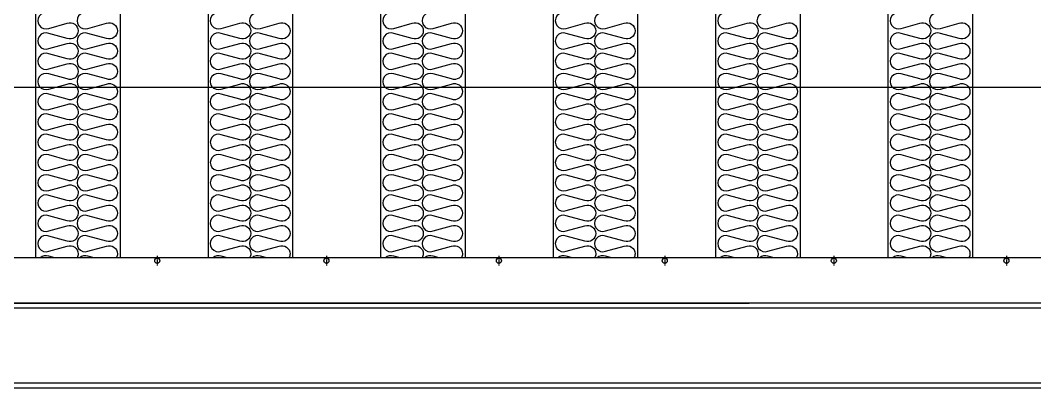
# Model space of a CAD drawing. Header units: millimetres. Extents: x 1723 to 33835, y 1764 to 24472.
# Drawn here: x 7141 to 8941, y 9421 to 10073 of the extents above; entities that cross this region are included whole.
import ezdxf

# ---------------------------------------------------------------- set-up
doc = ezdxf.new("R2010")
doc.units = ezdxf.units.MM
doc.linetypes.add('CENTER', pattern=[2, 1.25, -0.25, 0.25, -0.25])
doc.linetypes.add('HIDDEN', pattern=[0.375, 0.25, -0.125])
for name, color, linetype in [('center', 1, 'CENTER'), ('SMS', 220, 'Continuous'), ('냉각탑', 4, 'Continuous'), ('냉각탑_찬넬방진', 1, 'Continuous')]:
    doc.layers.add(name, color=color, linetype=linetype)

# ---------------------------------------------------------------- blocks, each defined once
blk = doc.blocks.new('3')
at = {"color": 7}
for p, q in [((7168.4, 13129.5), (7168.4, 9651.5)), ((7318.4, 13129.5), (7318.4, 9651.5)), ((7474.4, 13129.5), (7474.4, 9651.5)), ((7624.4, 13129.5), (7624.4, 9651.5)), ((7780.4, 13129.5), (7780.4, 9651.5)), ((7930.4, 13129.5), (7930.4, 9651.5)), ((8086.4, 13129.5), (8086.4, 9651.5)), ((8236.4, 13129.5), (8236.4, 9651.5)), ((8374.4, 13129.5), (8374.4, 9651.5)), ((8524.4, 13129.5), (8524.4, 9651.5)), ((8680.4, 13129.5), (8680.4, 9651.5)), ((8830.4, 13129.5), (8830.4, 9651.5)), ((9334.4, 9651.5), (5134.4, 9651.5)), ((5134.4, 9571.5), (7889.4, 9571.5))]:
    blk.add_line(p, q, dxfattribs=at)
for p, q in [((5178.4, 9954.5), (9334.4, 9954.5)), ((9334.4, 9571.5), (5134.4, 9571.5)), ((5134.4, 9571.5), (7889.4, 9571.5)), ((9334.4, 9571.5), (5178.4, 9571.5)), ((7233.4, 9571.5), (6335.4, 9571.5)), ((9334.4, 9571.5), (7235.4, 9571.5))]:
    blk.add_line(p, q)
at = {"ltscale": 500, "elevation": 0}
blk.add_lwpolyline([(5134.4, 13171.5), (9334.4, 13171.5), (9334.4, 9571.5), (5134.4, 9571.5)], close=True, dxfattribs=at)
for centre in [(7384.4, 9646.5), (7684.4, 9646.5), (7990.4, 9646.5), (8284.4, 9646.5), (8584.4, 9646.5), (8890.4, 9646.5)]:
    blk.add_circle(centre, 4.5)
at = {"layer": 'center'}
for p, q in [((7384.4, 9655), (7384.4, 9638)), ((7684.4, 9655), (7684.4, 9638)), ((7990.4, 9655), (7990.4, 9638)), ((8284.4, 9655), (8284.4, 9638)), ((8584.4, 9655), (8584.4, 9638)), ((8890.4, 9655), (8890.4, 9638))]:
    blk.add_line(p, q, dxfattribs=at)
at = {"layer": 'SMS', "color": 5, "elevation": 0}
for points in [[(7191.8, 10085.4, 1.449198), (7191.8, 10058.5), (7224.7, 10067.4, -0.524856), (7244.2, 10054, -0.524856), (7224.7, 10040.6), (7191.8, 10049.5, 1.449198), (7191.8, 10022.6), (7224.7, 10031.5, -0.524856), (7244.2, 10018.1, -0.524856), (7224.7, 10004.7), (7191.8, 10013.6, 1.449198), (7191.8, 9986.7), (7224.7, 9995.6, -0.524856), (7244.2, 9982.2, -0.524856), (7224.7, 9968.8), (7191.8, 9977.7, 1.449198), (7191.8, 9950.8), (7224.7, 9959.7, -0.524856), (7244.2, 9946.3, -0.524856), (7224.7, 9932.9), (7191.8, 9941.8, 1.449198), (7191.8, 9914.9), (7224.7, 9923.8, -0.524856), (7244.2, 9910.4, -0.524856), (7224.7, 9896.9), (7191.8, 9905.9, 1.449198), (7191.8, 9879), (7224.7, 9887.9, -0.524856), (7244.2, 9874.5, -0.524856), (7224.7, 9861), (7191.8, 9869.9, 1.449198), (7191.8, 9843.1), (7224.7, 9852, -0.524856), (7244.2, 9838.6, -0.524856), (7224.7, 9825.1), (7191.8, 9834, 1.449198), (7191.8, 9807.2), (7224.7, 9816.1, -0.524856), (7244.2, 9802.6, -0.524856), (7224.7, 9789.2), (7191.8, 9798.1, 1.449198), (7191.8, 9771.3), (7224.7, 9780.2, -0.524856), (7244.2, 9766.7, -0.524856), (7224.7, 9753.3), (7191.8, 9762.2, 1.449198), (7191.8, 9735.4), (7224.7, 9744.3, -0.524856), (7244.2, 9730.8, -0.524856), (7224.7, 9717.4), (7191.8, 9726.3, 1.449198), (7191.8, 9699.4), (7224.7, 9708.3, -0.524856), (7244.2, 9694.9, -0.524856), (7224.7, 9681.5), (7191.8, 9690.4, 1.449198), (7191.8, 9663.5), (7224.7, 9672.4, -0.524856), (7244.2, 9659, -0.1385), (7242.1, 9651.5, -0.1385)], [(7261.5, 10085.4, 1.449198), (7261.5, 10058.5), (7294.4, 10067.4, -0.524856), (7313.8, 10054, -0.524856), (7294.4, 10040.6), (7261.5, 10049.5, 1.449198), (7261.5, 10022.6), (7294.4, 10031.5, -0.524856), (7313.8, 10018.1, -0.524856), (7294.4, 10004.7), (7261.5, 10013.6, 1.449198), (7261.5, 9986.7), (7294.4, 9995.6, -0.524856), (7313.8, 9982.2, -0.524856), (7294.4, 9968.8), (7261.5, 9977.7, 1.449198), (7261.5, 9950.8), (7294.4, 9959.7, -0.524856), (7313.8, 9946.3, -0.524856), (7294.4, 9932.9), (7261.5, 9941.8, 1.449198), (7261.5, 9914.9), (7294.4, 9923.8, -0.524856), (7313.8, 9910.4, -0.524856), (7294.4, 9896.9), (7261.5, 9905.9, 1.449198), (7261.5, 9879), (7294.4, 9887.9, -0.524856), (7313.8, 9874.5, -0.524856), (7294.4, 9861), (7261.5, 9869.9, 1.449198), (7261.5, 9843.1), (7294.4, 9852, -0.524856), (7313.8, 9838.6, -0.524856), (7294.4, 9825.1), (7261.5, 9834, 1.449198), (7261.5, 9807.2), (7294.4, 9816.1, -0.524856), (7313.8, 9802.6, -0.524856), (7294.4, 9789.2), (7261.5, 9798.1, 1.449198), (7261.5, 9771.3), (7294.4, 9780.2, -0.524856), (7313.8, 9766.7, -0.524856), (7294.4, 9753.3), (7261.5, 9762.2, 1.449198), (7261.5, 9735.4), (7294.4, 9744.3, -0.524856), (7313.8, 9730.8, -0.524856), (7294.4, 9717.4), (7261.5, 9726.3, 1.449198), (7261.5, 9699.4), (7294.4, 9708.3, -0.524856), (7313.8, 9694.9, -0.524856), (7294.4, 9681.5), (7261.5, 9690.4, 1.449198), (7261.5, 9663.5), (7294.4, 9672.4, -0.524856), (7313.8, 9659, -0.1385), (7311.7, 9651.5, -0.1385)], [(7497.8, 10085.4, 1.449198), (7497.8, 10058.5), (7530.7, 10067.4, -0.524856), (7550.2, 10054, -0.524856), (7530.7, 10040.6), (7497.8, 10049.5, 1.449198), (7497.8, 10022.6), (7530.7, 10031.5, -0.524856), (7550.2, 10018.1, -0.524856), (7530.7, 10004.7), (7497.8, 10013.6, 1.449198), (7497.8, 9986.7), (7530.7, 9995.6, -0.524856), (7550.2, 9982.2, -0.524856), (7530.7, 9968.8), (7497.8, 9977.7, 1.449198), (7497.8, 9950.8), (7530.7, 9959.7, -0.524856), (7550.2, 9946.3, -0.524856), (7530.7, 9932.9), (7497.8, 9941.8, 1.449198), (7497.8, 9914.9), (7530.7, 9923.8, -0.524856), (7550.2, 9910.4, -0.524856), (7530.7, 9896.9), (7497.8, 9905.9, 1.449198), (7497.8, 9879), (7530.7, 9887.9, -0.524856), (7550.2, 9874.5, -0.524856), (7530.7, 9861), (7497.8, 9869.9, 1.449198), (7497.8, 9843.1), (7530.7, 9852, -0.524856), (7550.2, 9838.6, -0.524856), (7530.7, 9825.1), (7497.8, 9834, 1.449198), (7497.8, 9807.2), (7530.7, 9816.1, -0.524856), (7550.2, 9802.6, -0.524856), (7530.7, 9789.2), (7497.8, 9798.1, 1.449198), (7497.8, 9771.3), (7530.7, 9780.2, -0.524856), (7550.2, 9766.7, -0.524856), (7530.7, 9753.3), (7497.8, 9762.2, 1.449198), (7497.8, 9735.4), (7530.7, 9744.3, -0.524856), (7550.2, 9730.8, -0.524856), (7530.7, 9717.4), (7497.8, 9726.3, 1.449198), (7497.8, 9699.4), (7530.7, 9708.3, -0.524856), (7550.2, 9694.9, -0.524856), (7530.7, 9681.5), (7497.8, 9690.4, 1.449198), (7497.8, 9663.5), (7530.7, 9672.4, -0.524856), (7550.2, 9659, -0.1385), (7548.1, 9651.5, -0.1385)], [(7567.5, 10085.4, 1.449198), (7567.5, 10058.5), (7600.4, 10067.4, -0.524856), (7619.8, 10054, -0.524856), (7600.4, 10040.6), (7567.5, 10049.5, 1.449198), (7567.5, 10022.6), (7600.4, 10031.5, -0.524856), (7619.8, 10018.1, -0.524856), (7600.4, 10004.7), (7567.5, 10013.6, 1.449198), (7567.5, 9986.7), (7600.4, 9995.6, -0.524856), (7619.8, 9982.2, -0.524856), (7600.4, 9968.8), (7567.5, 9977.7, 1.449198), (7567.5, 9950.8), (7600.4, 9959.7, -0.524856), (7619.8, 9946.3, -0.524856), (7600.4, 9932.9), (7567.5, 9941.8, 1.449198), (7567.5, 9914.9), (7600.4, 9923.8, -0.524856), (7619.8, 9910.4, -0.524856), (7600.4, 9896.9), (7567.5, 9905.9, 1.449198), (7567.5, 9879), (7600.4, 9887.9, -0.524856), (7619.8, 9874.5, -0.524856), (7600.4, 9861), (7567.5, 9869.9, 1.449198), (7567.5, 9843.1), (7600.4, 9852, -0.524856), (7619.8, 9838.6, -0.524856), (7600.4, 9825.1), (7567.5, 9834, 1.449198), (7567.5, 9807.2), (7600.4, 9816.1, -0.524856), (7619.8, 9802.6, -0.524856), (7600.4, 9789.2), (7567.5, 9798.1, 1.449198), (7567.5, 9771.3), (7600.4, 9780.2, -0.524856), (7619.8, 9766.7, -0.524856), (7600.4, 9753.3), (7567.5, 9762.2, 1.449198), (7567.5, 9735.4), (7600.4, 9744.3, -0.524856), (7619.8, 9730.8, -0.524856), (7600.4, 9717.4), (7567.5, 9726.3, 1.449198), (7567.5, 9699.4), (7600.4, 9708.3, -0.524856), (7619.8, 9694.9, -0.524856), (7600.4, 9681.5), (7567.5, 9690.4, 1.449198), (7567.5, 9663.5), (7600.4, 9672.4, -0.524856), (7619.8, 9659, -0.1385), (7617.7, 9651.5, -0.1385)], [(7803.8, 10085.4, 1.449198), (7803.8, 10058.5), (7836.7, 10067.4, -0.524856), (7856.2, 10054, -0.524856), (7836.7, 10040.6), (7803.8, 10049.5, 1.449198), (7803.8, 10022.6), (7836.7, 10031.5, -0.524856), (7856.2, 10018.1, -0.524856), (7836.7, 10004.7), (7803.8, 10013.6, 1.449198), (7803.8, 9986.7), (7836.7, 9995.6, -0.524856), (7856.2, 9982.2, -0.524856), (7836.7, 9968.8), (7803.8, 9977.7, 1.449198), (7803.8, 9950.8), (7836.7, 9959.7, -0.524856), (7856.2, 9946.3, -0.524856), (7836.7, 9932.9), (7803.8, 9941.8, 1.449198), (7803.8, 9914.9), (7836.7, 9923.8, -0.524856), (7856.2, 9910.4, -0.524856), (7836.7, 9896.9), (7803.8, 9905.9, 1.449198), (7803.8, 9879), (7836.7, 9887.9, -0.524856), (7856.2, 9874.5, -0.524856), (7836.7, 9861), (7803.8, 9869.9, 1.449198), (7803.8, 9843.1), (7836.7, 9852, -0.524856), (7856.2, 9838.6, -0.524856), (7836.7, 9825.1), (7803.8, 9834, 1.449198), (7803.8, 9807.2), (7836.7, 9816.1, -0.524856), (7856.2, 9802.6, -0.524856), (7836.7, 9789.2), (7803.8, 9798.1, 1.449198), (7803.8, 9771.3), (7836.7, 9780.2, -0.524856), (7856.2, 9766.7, -0.524856), (7836.7, 9753.3), (7803.8, 9762.2, 1.449198), (7803.8, 9735.4), (7836.7, 9744.3, -0.524856), (7856.2, 9730.8, -0.524856), (7836.7, 9717.4), (7803.8, 9726.3, 1.449198), (7803.8, 9699.4), (7836.7, 9708.3, -0.524856), (7856.2, 9694.9, -0.524856), (7836.7, 9681.5), (7803.8, 9690.4, 1.449198), (7803.8, 9663.5), (7836.7, 9672.4, -0.524856), (7856.2, 9659, -0.1385), (7854.1, 9651.5, -0.1385)], [(7873.5, 10085.4, 1.449198), (7873.5, 10058.5), (7906.4, 10067.4, -0.524856), (7925.8, 10054, -0.524856), (7906.4, 10040.6), (7873.5, 10049.5, 1.449198), (7873.5, 10022.6), (7906.4, 10031.5, -0.524856), (7925.8, 10018.1, -0.524856), (7906.4, 10004.7), (7873.5, 10013.6, 1.449198), (7873.5, 9986.7), (7906.4, 9995.6, -0.524856), (7925.8, 9982.2, -0.524856), (7906.4, 9968.8), (7873.5, 9977.7, 1.449198), (7873.5, 9950.8), (7906.4, 9959.7, -0.524856), (7925.8, 9946.3, -0.524856), (7906.4, 9932.9), (7873.5, 9941.8, 1.449198), (7873.5, 9914.9), (7906.4, 9923.8, -0.524856), (7925.8, 9910.4, -0.524856), (7906.4, 9896.9), (7873.5, 9905.9, 1.449198), (7873.5, 9879), (7906.4, 9887.9, -0.524856), (7925.8, 9874.5, -0.524856), (7906.4, 9861), (7873.5, 9869.9, 1.449198), (7873.5, 9843.1), (7906.4, 9852, -0.524856), (7925.8, 9838.6, -0.524856), (7906.4, 9825.1), (7873.5, 9834, 1.449198), (7873.5, 9807.2), (7906.4, 9816.1, -0.524856), (7925.8, 9802.6, -0.524856), (7906.4, 9789.2), (7873.5, 9798.1, 1.449198), (7873.5, 9771.3), (7906.4, 9780.2, -0.524856), (7925.8, 9766.7, -0.524856), (7906.4, 9753.3), (7873.5, 9762.2, 1.449198), (7873.5, 9735.4), (7906.4, 9744.3, -0.524856), (7925.8, 9730.8, -0.524856), (7906.4, 9717.4), (7873.5, 9726.3, 1.449198), (7873.5, 9699.4), (7906.4, 9708.3, -0.524856), (7925.8, 9694.9, -0.524856), (7906.4, 9681.5), (7873.5, 9690.4, 1.449198), (7873.5, 9663.5), (7906.4, 9672.4, -0.524856), (7925.8, 9659, -0.1385), (7923.7, 9651.5, -0.1385)], [(8109.8, 10085.4, 1.449198), (8109.8, 10058.5), (8142.7, 10067.4, -0.524856), (8162.2, 10054, -0.524856), (8142.7, 10040.6), (8109.8, 10049.5, 1.449198), (8109.8, 10022.6), (8142.7, 10031.5, -0.524856), (8162.2, 10018.1, -0.524856), (8142.7, 10004.7), (8109.8, 10013.6, 1.449198), (8109.8, 9986.7), (8142.7, 9995.6, -0.524856), (8162.2, 9982.2, -0.524856), (8142.7, 9968.8), (8109.8, 9977.7, 1.449198), (8109.8, 9950.8), (8142.7, 9959.7, -0.524856), (8162.2, 9946.3, -0.524856), (8142.7, 9932.9), (8109.8, 9941.8, 1.449198), (8109.8, 9914.9), (8142.7, 9923.8, -0.524856), (8162.2, 9910.4, -0.524856), (8142.7, 9896.9), (8109.8, 9905.9, 1.449198), (8109.8, 9879), (8142.7, 9887.9, -0.524856), (8162.2, 9874.5, -0.524856), (8142.7, 9861), (8109.8, 9869.9, 1.449198), (8109.8, 9843.1), (8142.7, 9852, -0.524856), (8162.2, 9838.6, -0.524856), (8142.7, 9825.1), (8109.8, 9834, 1.449198), (8109.8, 9807.2), (8142.7, 9816.1, -0.524856), (8162.2, 9802.6, -0.524856), (8142.7, 9789.2), (8109.8, 9798.1, 1.449198), (8109.8, 9771.3), (8142.7, 9780.2, -0.524856), (8162.2, 9766.7, -0.524856), (8142.7, 9753.3), (8109.8, 9762.2, 1.449198), (8109.8, 9735.4), (8142.7, 9744.3, -0.524856), (8162.2, 9730.8, -0.524856), (8142.7, 9717.4), (8109.8, 9726.3, 1.449198), (8109.8, 9699.4), (8142.7, 9708.3, -0.524856), (8162.2, 9694.9, -0.524856), (8142.7, 9681.5), (8109.8, 9690.4, 1.449198), (8109.8, 9663.5), (8142.7, 9672.4, -0.524856), (8162.2, 9659, -0.1385), (8160.1, 9651.5, -0.1385)], [(8179.5, 10085.4, 1.449198), (8179.5, 10058.5), (8212.4, 10067.4, -0.524856), (8231.8, 10054, -0.524856), (8212.4, 10040.6), (8179.5, 10049.5, 1.449198), (8179.5, 10022.6), (8212.4, 10031.5, -0.524856), (8231.8, 10018.1, -0.524856), (8212.4, 10004.7), (8179.5, 10013.6, 1.449198), (8179.5, 9986.7), (8212.4, 9995.6, -0.524856), (8231.8, 9982.2, -0.524856), (8212.4, 9968.8), (8179.5, 9977.7, 1.449198), (8179.5, 9950.8), (8212.4, 9959.7, -0.524856), (8231.8, 9946.3, -0.524856), (8212.4, 9932.9), (8179.5, 9941.8, 1.449198), (8179.5, 9914.9), (8212.4, 9923.8, -0.524856), (8231.8, 9910.4, -0.524856), (8212.4, 9896.9), (8179.5, 9905.9, 1.449198), (8179.5, 9879), (8212.4, 9887.9, -0.524856), (8231.8, 9874.5, -0.524856), (8212.4, 9861), (8179.5, 9869.9, 1.449198), (8179.5, 9843.1), (8212.4, 9852, -0.524856), (8231.8, 9838.6, -0.524856), (8212.4, 9825.1), (8179.5, 9834, 1.449198), (8179.5, 9807.2), (8212.4, 9816.1, -0.524856), (8231.8, 9802.6, -0.524856), (8212.4, 9789.2), (8179.5, 9798.1, 1.449198), (8179.5, 9771.3), (8212.4, 9780.2, -0.524856), (8231.8, 9766.7, -0.524856), (8212.4, 9753.3), (8179.5, 9762.2, 1.449198), (8179.5, 9735.4), (8212.4, 9744.3, -0.524856), (8231.8, 9730.8, -0.524856), (8212.4, 9717.4), (8179.5, 9726.3, 1.449198), (8179.5, 9699.4), (8212.4, 9708.3, -0.524856), (8231.8, 9694.9, -0.524856), (8212.4, 9681.5), (8179.5, 9690.4, 1.449198), (8179.5, 9663.5), (8212.4, 9672.4, -0.524856), (8231.8, 9659, -0.1385), (8229.7, 9651.5, -0.1385)], [(8397.8, 10085.4, 1.449198), (8397.8, 10058.5), (8430.7, 10067.4, -0.524856), (8450.2, 10054, -0.524856), (8430.7, 10040.6), (8397.8, 10049.5, 1.449198), (8397.8, 10022.6), (8430.7, 10031.5, -0.524856), (8450.2, 10018.1, -0.524856), (8430.7, 10004.7), (8397.8, 10013.6, 1.449198), (8397.8, 9986.7), (8430.7, 9995.6, -0.524856), (8450.2, 9982.2, -0.524856), (8430.7, 9968.8), (8397.8, 9977.7, 1.449198), (8397.8, 9950.8), (8430.7, 9959.7, -0.524856), (8450.2, 9946.3, -0.524856), (8430.7, 9932.9), (8397.8, 9941.8, 1.449198), (8397.8, 9914.9), (8430.7, 9923.8, -0.524856), (8450.2, 9910.4, -0.524856), (8430.7, 9896.9), (8397.8, 9905.9, 1.449198), (8397.8, 9879), (8430.7, 9887.9, -0.524856), (8450.2, 9874.5, -0.524856), (8430.7, 9861), (8397.8, 9869.9, 1.449198), (8397.8, 9843.1), (8430.7, 9852, -0.524856), (8450.2, 9838.6, -0.524856), (8430.7, 9825.1), (8397.8, 9834, 1.449198), (8397.8, 9807.2), (8430.7, 9816.1, -0.524856), (8450.2, 9802.6, -0.524856), (8430.7, 9789.2), (8397.8, 9798.1, 1.449198), (8397.8, 9771.3), (8430.7, 9780.2, -0.524856), (8450.2, 9766.7, -0.524856), (8430.7, 9753.3), (8397.8, 9762.2, 1.449198), (8397.8, 9735.4), (8430.7, 9744.3, -0.524856), (8450.2, 9730.8, -0.524856), (8430.7, 9717.4), (8397.8, 9726.3, 1.449198), (8397.8, 9699.4), (8430.7, 9708.3, -0.524856), (8450.2, 9694.9, -0.524856), (8430.7, 9681.5), (8397.8, 9690.4, 1.449198), (8397.8, 9663.5), (8430.7, 9672.4, -0.524856), (8450.2, 9659, -0.1385), (8448.1, 9651.5, -0.1385)], [(8467.5, 10085.4, 1.449198), (8467.5, 10058.5), (8500.4, 10067.4, -0.524856), (8519.8, 10054, -0.524856), (8500.4, 10040.6), (8467.5, 10049.5, 1.449198), (8467.5, 10022.6), (8500.4, 10031.5, -0.524856), (8519.8, 10018.1, -0.524856), (8500.4, 10004.7), (8467.5, 10013.6, 1.449198), (8467.5, 9986.7), (8500.4, 9995.6, -0.524856), (8519.8, 9982.2, -0.524856), (8500.4, 9968.8), (8467.5, 9977.7, 1.449198), (8467.5, 9950.8), (8500.4, 9959.7, -0.524856), (8519.8, 9946.3, -0.524856), (8500.4, 9932.9), (8467.5, 9941.8, 1.449198), (8467.5, 9914.9), (8500.4, 9923.8, -0.524856), (8519.8, 9910.4, -0.524856), (8500.4, 9896.9), (8467.5, 9905.9, 1.449198), (8467.5, 9879), (8500.4, 9887.9, -0.524856), (8519.8, 9874.5, -0.524856), (8500.4, 9861), (8467.5, 9869.9, 1.449198), (8467.5, 9843.1), (8500.4, 9852, -0.524856), (8519.8, 9838.6, -0.524856), (8500.4, 9825.1), (8467.5, 9834, 1.449198), (8467.5, 9807.2), (8500.4, 9816.1, -0.524856), (8519.8, 9802.6, -0.524856), (8500.4, 9789.2), (8467.5, 9798.1, 1.449198), (8467.5, 9771.3), (8500.4, 9780.2, -0.524856), (8519.8, 9766.7, -0.524856), (8500.4, 9753.3), (8467.5, 9762.2, 1.449198), (8467.5, 9735.4), (8500.4, 9744.3, -0.524856), (8519.8, 9730.8, -0.524856), (8500.4, 9717.4), (8467.5, 9726.3, 1.449198), (8467.5, 9699.4), (8500.4, 9708.3, -0.524856), (8519.8, 9694.9, -0.524856), (8500.4, 9681.5), (8467.5, 9690.4, 1.449198), (8467.5, 9663.5), (8500.4, 9672.4, -0.524856), (8519.8, 9659, -0.1385), (8517.7, 9651.5, -0.1385)], [(8703.8, 10085.4, 1.449198), (8703.8, 10058.5), (8736.7, 10067.4, -0.524856), (8756.2, 10054, -0.524856), (8736.7, 10040.6), (8703.8, 10049.5, 1.449198), (8703.8, 10022.6), (8736.7, 10031.5, -0.524856), (8756.2, 10018.1, -0.524856), (8736.7, 10004.7), (8703.8, 10013.6, 1.449198), (8703.8, 9986.7), (8736.7, 9995.6, -0.524856), (8756.2, 9982.2, -0.524856), (8736.7, 9968.8), (8703.8, 9977.7, 1.449198), (8703.8, 9950.8), (8736.7, 9959.7, -0.524856), (8756.2, 9946.3, -0.524856), (8736.7, 9932.9), (8703.8, 9941.8, 1.449198), (8703.8, 9914.9), (8736.7, 9923.8, -0.524856), (8756.2, 9910.4, -0.524856), (8736.7, 9896.9), (8703.8, 9905.9, 1.449198), (8703.8, 9879), (8736.7, 9887.9, -0.524856), (8756.2, 9874.5, -0.524856), (8736.7, 9861), (8703.8, 9869.9, 1.449198), (8703.8, 9843.1), (8736.7, 9852, -0.524856), (8756.2, 9838.6, -0.524856), (8736.7, 9825.1), (8703.8, 9834, 1.449198), (8703.8, 9807.2), (8736.7, 9816.1, -0.524856), (8756.2, 9802.6, -0.524856), (8736.7, 9789.2), (8703.8, 9798.1, 1.449198), (8703.8, 9771.3), (8736.7, 9780.2, -0.524856), (8756.2, 9766.7, -0.524856), (8736.7, 9753.3), (8703.8, 9762.2, 1.449198), (8703.8, 9735.4), (8736.7, 9744.3, -0.524856), (8756.2, 9730.8, -0.524856), (8736.7, 9717.4), (8703.8, 9726.3, 1.449198), (8703.8, 9699.4), (8736.7, 9708.3, -0.524856), (8756.2, 9694.9, -0.524856), (8736.7, 9681.5), (8703.8, 9690.4, 1.449198), (8703.8, 9663.5), (8736.7, 9672.4, -0.524856), (8756.2, 9659, -0.1385), (8754.1, 9651.5, -0.1385)], [(8773.5, 10085.4, 1.449198), (8773.5, 10058.5), (8806.4, 10067.4, -0.524856), (8825.8, 10054, -0.524856), (8806.4, 10040.6), (8773.5, 10049.5, 1.449198), (8773.5, 10022.6), (8806.4, 10031.5, -0.524856), (8825.8, 10018.1, -0.524856), (8806.4, 10004.7), (8773.5, 10013.6, 1.449198), (8773.5, 9986.7), (8806.4, 9995.6, -0.524856), (8825.8, 9982.2, -0.524856), (8806.4, 9968.8), (8773.5, 9977.7, 1.449198), (8773.5, 9950.8), (8806.4, 9959.7, -0.524856), (8825.8, 9946.3, -0.524856), (8806.4, 9932.9), (8773.5, 9941.8, 1.449198), (8773.5, 9914.9), (8806.4, 9923.8, -0.524856), (8825.8, 9910.4, -0.524856), (8806.4, 9896.9), (8773.5, 9905.9, 1.449198), (8773.5, 9879), (8806.4, 9887.9, -0.524856), (8825.8, 9874.5, -0.524856), (8806.4, 9861), (8773.5, 9869.9, 1.449198), (8773.5, 9843.1), (8806.4, 9852, -0.524856), (8825.8, 9838.6, -0.524856), (8806.4, 9825.1), (8773.5, 9834, 1.449198), (8773.5, 9807.2), (8806.4, 9816.1, -0.524856), (8825.8, 9802.6, -0.524856), (8806.4, 9789.2), (8773.5, 9798.1, 1.449198), (8773.5, 9771.3), (8806.4, 9780.2, -0.524856), (8825.8, 9766.7, -0.524856), (8806.4, 9753.3), (8773.5, 9762.2, 1.449198), (8773.5, 9735.4), (8806.4, 9744.3, -0.524856), (8825.8, 9730.8, -0.524856), (8806.4, 9717.4), (8773.5, 9726.3, 1.449198), (8773.5, 9699.4), (8806.4, 9708.3, -0.524856), (8825.8, 9694.9, -0.524856), (8806.4, 9681.5), (8773.5, 9690.4, 1.449198), (8773.5, 9663.5), (8806.4, 9672.4, -0.524856), (8825.8, 9659, -0.1385), (8823.7, 9651.5, -0.1385)], [(7202.9, 9651.5), (7191.8, 9654.5, 0.287554), (7176.9, 9651.5)], [(7272.5, 9651.5), (7261.5, 9654.5, 0.287554), (7246.5, 9651.5)], [(7508.9, 9651.5), (7497.8, 9654.5, 0.287554), (7482.9, 9651.5)], [(7578.5, 9651.5), (7567.5, 9654.5, 0.287554), (7552.5, 9651.5)], [(7814.9, 9651.5), (7803.8, 9654.5, 0.287554), (7788.9, 9651.5)], [(7884.5, 9651.5), (7873.5, 9654.5, 0.287554), (7858.5, 9651.5)], [(8120.9, 9651.5), (8109.8, 9654.5, 0.287554), (8094.9, 9651.5)], [(8190.5, 9651.5), (8179.5, 9654.5, 0.287554), (8164.5, 9651.5)], [(8408.9, 9651.5), (8397.8, 9654.5, 0.287554), (8382.9, 9651.5)], [(8478.5, 9651.5), (8467.5, 9654.5, 0.287554), (8452.5, 9651.5)], [(8714.9, 9651.5), (8703.8, 9654.5, 0.287554), (8688.9, 9651.5)], [(8784.5, 9651.5), (8773.5, 9654.5, 0.287554), (8758.5, 9651.5)]]:
    blk.add_lwpolyline(points, format="xyb", dxfattribs=at)
at = {"layer": '냉각탑', "color": 6, "linetype": 'HIDDEN'}
blk.add_line((9334.4, 9571.5), (8052.1, 9571.5), dxfattribs=at)
at = {"layer": '냉각탑_찬넬방진', "ltscale": 30}
for p, q in [((5134.4, 9571.5), (8434.4, 9571.5)), ((5134.4, 9571.5), (8434.4, 9571.5)), ((5190.8, 9563), (9277.9, 9563)), ((5490.8, 9563), (9277.9, 9563)), ((5190.8, 9430), (9277.9, 9430)), ((5134.4, 9421.5), (9277.9, 9421.5)), ((5134.4, 9421.5), (9277.9, 9421.5))]:
    blk.add_line(p, q, dxfattribs=at)

msp = doc.modelspace()

# ---------------------------------------------------------------- block references
msp.add_blockref('3', (0, 0))

doc.saveas('drawing.dxf')
